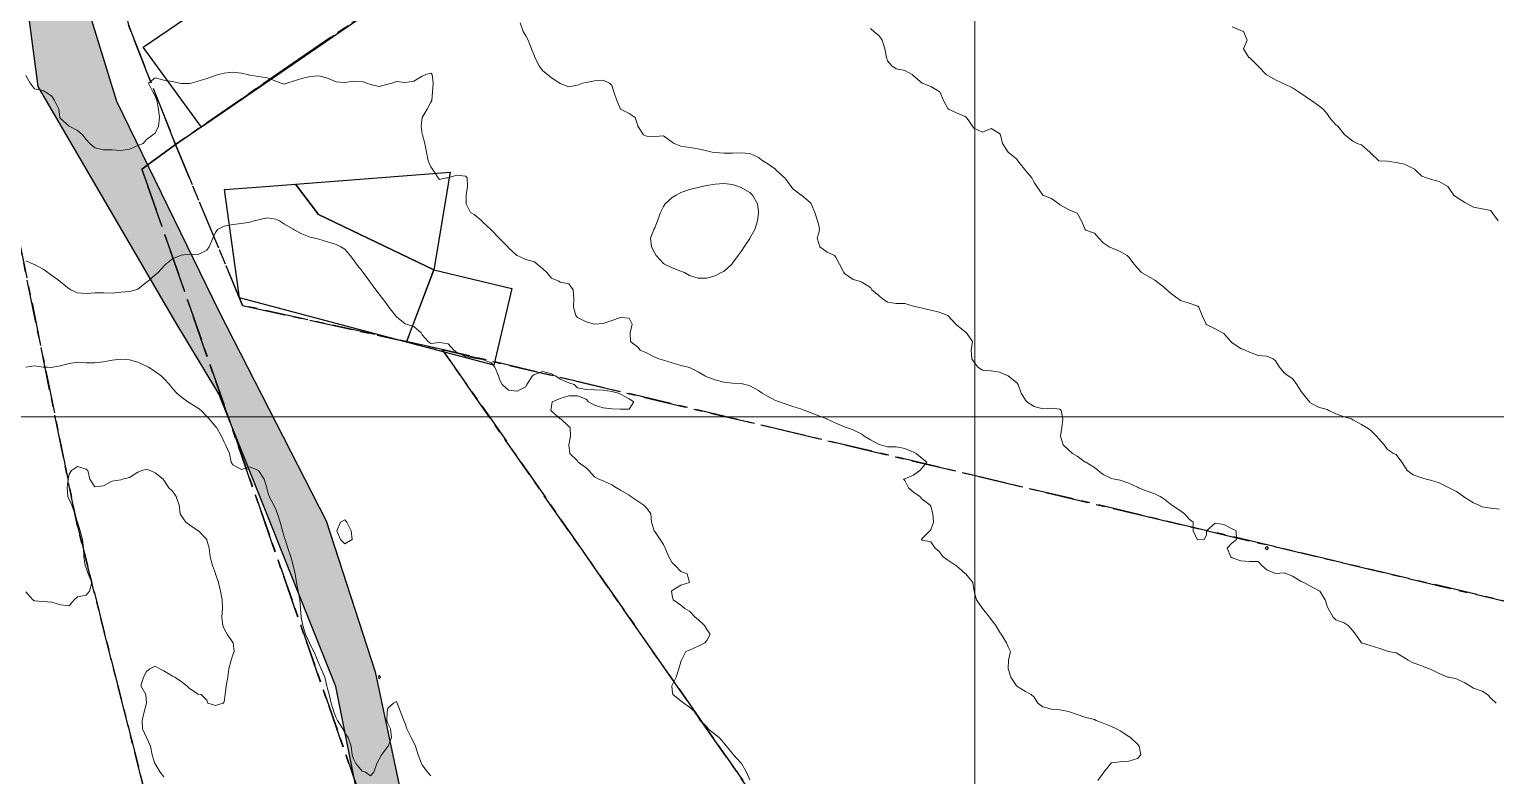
# Model space of a CAD drawing. Header units: centimetres. Extents: x 0 to 642158, y -847 to 649707.
# Drawn here: x 616811.9 to 616897, y 621566.5 to 621609.9 of the extents above; entities that cross this region are included whole.
import ezdxf

# ---------------------------------------------------------------- set-up
doc = ezdxf.new("R2010")
doc.units = ezdxf.units.CM
doc.header["$MEASUREMENT"] = 0
doc.linetypes.add('CENTERX2', pattern=[4, 2.5, -0.5, 0.5, -0.5])
doc.layers.add('MEV_grille', color=254, linetype='Continuous', lineweight=9)
doc.layers.add('WAL_topographie 0.5', color=253, linetype='Continuous', lineweight=20)
doc.layers.add('MEV_schema paysager_Ha', color=7, linetype='Continuous', lineweight=25, transparency=0.13)
doc.layers.add('SPW_batiments', color=7, linetype='Continuous')
doc.layers.add('SPW_parcellaire cadastral', color=7, linetype='CENTERX2', lineweight=25, true_color=0xff0542)

# ---------------------------------------------------------------- blocks, each defined once
blk = doc.blocks.new('*U114')
at = {"layer": 'MEV_grille', "transparency": 33554687}
blk.add_lwpolyline([(-1338.461, 0), (1338.461, 0)], dxfattribs=at)
blk = doc.blocks.new('*U115')
at = {"layer": 'MEV_grille', "color": 0, "linetype": 'ByBlock', "lineweight": -2, "transparency": 16777216}
blk.add_blockref('*U114', (0, -800), dxfattribs=at)
blk = doc.blocks.new('*U112')
at = {"layer": 'MEV_grille', "transparency": 33554687}
blk.add_lwpolyline([(0, 1825.476), (0, -1825.476)], dxfattribs=at)
blk = doc.blocks.new('*U113')
at = {"layer": 'MEV_grille', "color": 0, "linetype": 'ByBlock', "lineweight": -2, "transparency": 16777216}
blk.add_blockref('*U112', (1500, 0), dxfattribs=at)

msp = doc.modelspace()

# ---------------------------------------------------------------- hatches: boundary and pattern name
at = {"layer": 'MEV_schema paysager_Ha', "true_color": 0xffffff, "transparency": 33554687}
h = msp.add_hatch(color=7, dxfattribs=at)
h.dxf.hatch_style = 1
h.paths.add_polyline_path([(617076.957, 620775.289), (617077.201, 620777.105), (617077.126, 620779.957), (617075.099, 620784.986), (617072.172, 620790.466), (617067.368, 620798.797), (617064.065, 620804.577), (617056.243, 620818.296), (617050.046, 620830.95), (617047.611, 620836.834), (617045.379, 620844.037), (617042.362, 620852.742), (617037.909, 620861.649), (617028.342, 620880.123), (617020.095, 620896.123), (617010.198, 620916.411), (617002.446, 620933.73), (616993.044, 620956.493), (616983.642, 620978.596), (616973.25, 621002.678), (616968.962, 621012.244), (616965.663, 621021.976), (616955.436, 621040.45), (616945.21, 621059.419), (616940.921, 621068.986), (616935.478, 621077.398), (616927.231, 621088.119), (616919.756, 621098.032), (616908.594, 621115.419), (616899.05, 621136.883), (616888.424, 621173.846), (616877.62, 621211.722), (616864.401, 621250.858), (616862.596, 621274.031), (616860.047, 621301.222), (616858.914, 621326.713), (616859.197, 621346.539), (616860.896, 621376.279), (616861.463, 621404.886), (616860.613, 621429.244), (616859.48, 621444.822), (616854.948, 621465.215), (616849, 621490.706), (616837.671, 621532.058), (616829.74, 621571.711), (616822.943, 621588.705), (616820.394, 621592.954), (616812.463, 621606.549), (616808.781, 621634.306), (616806.798, 621652.15), (616807.931, 621670.56), (616809.064, 621685.289), (616812.18, 621684.156), (616809.914, 621652.433), (616812.18, 621634.873), (616813.879, 621615.896), (616816.995, 621605.7), (616822.943, 621593.52), (616829.174, 621581.341), (616832.006, 621572.561), (616837.954, 621544.521), (616851.266, 621492.689), (616857.498, 621468.614), (616860.896, 621451.903), (616862.879, 621435.758), (616864.295, 621409.984), (616863.729, 621378.545), (616862.029, 621341.724), (616862.313, 621319.632), (616865.428, 621273.181), (616866.561, 621255.621), (616870.995, 621241.549), (616880.863, 621212.431), (616888.067, 621186.88), (616893.901, 621167.537), (616903.21, 621136.7), (616913.794, 621113.645), (616922.701, 621099.354), (616933.688, 621085.113), (616938.674, 621078.225), (616946.15, 621064.154), (616956.913, 621043.761), (616966.26, 621026.766), (616969.942, 621016.853), (616981.555, 620991.079), (616995.15, 620956.807), (617005.346, 620932.732), (617016.676, 620908.941), (617026.306, 620890.247), (617038.202, 620866.455), (617044.999, 620853.993), (617049.248, 620839.831), (617054.346, 620826.519), (617065.959, 620806.409), (617077.565, 620785.227), (617080.472, 620780.563), (617081.622, 620779.211), (617083.041, 620778.332)])

# ---------------------------------------------------------------- linework, layer by layer
for points in [[(616812.18, 621684.156), (616809.914, 621652.433), (616812.18, 621634.873), (616813.879, 621615.896), (616816.995, 621605.7), (616822.943, 621593.52), (616829.174, 621581.341), (616832.006, 621572.561), (616837.954, 621544.521), (616851.266, 621492.689), (616857.498, 621468.614), (616860.896, 621451.903), (616862.879, 621435.758), (616864.295, 621409.984), (616863.729, 621378.545), (616862.029, 621341.724), (616862.313, 621319.632), (616865.428, 621273.181), (616866.561, 621255.621), (616870.995, 621241.549), (616880.863, 621212.431), (616888.067, 621186.88), (616893.901, 621167.537), (616903.21, 621136.7)], [(616899.05, 621136.883), (616888.424, 621173.846), (616877.62, 621211.722), (616864.401, 621250.858), (616862.596, 621274.031), (616860.047, 621301.222), (616858.914, 621326.713), (616859.197, 621346.539), (616860.896, 621376.279), (616861.463, 621404.886), (616860.613, 621429.244), (616859.48, 621444.822), (616854.948, 621465.215), (616849, 621490.706), (616837.671, 621532.058), (616829.74, 621571.711), (616822.943, 621588.705), (616820.394, 621592.954), (616812.463, 621606.549), (616808.781, 621634.306), (616806.798, 621652.15), (616807.931, 621670.56)]]:
    msp.add_lwpolyline(points)
at = {"layer": 'SPW_batiments'}
for points in [[(616844.619, 621619.901), (616830.554, 621610.116), (616821.93, 621604.199), (616818.554, 621608.849), (616829.56, 621616.354), (616829.919, 621615.833), (616836.236, 621620.217), (616836.051, 621620.499), (616841.385, 621624.384), (616844.619, 621619.901)], [(616828.734, 621599.126), (616827.399, 621600.895), (616836.37, 621601.591), (616835.41, 621595.919), (616828.734, 621599.126)], [(616833.995, 621592.158), (616833.828, 621591.714), (616824.143, 621594.289), (616823.264, 621600.574), (616825.378, 621600.739), (616827.399, 621600.895), (616828.734, 621599.126), (616835.41, 621595.919), (616833.995, 621592.158)], [(616839.95, 621594.837), (616838.891, 621590.369), (616833.828, 621591.714), (616835.41, 621595.919), (616839.95, 621594.837)]]:
    msp.add_lwpolyline(points, dxfattribs=at)
at = {"layer": 'SPW_parcellaire cadastral'}
for points in [[(616813.337, 621662.073), (616812.59, 621654.427), (616814.317, 621640.496), (616815.549, 621629.576), (616815.219, 621621.863), (616817.737, 621610.031), (616820.422, 621603.181), (616818.479, 621601.761), (616835.423, 621553.076), (616858.606, 621468.447), (616864.432, 621434.347)], [(616844.699, 621459.573), (616843.298, 621468.926), (616833.773, 621511.471), (616823.574, 621546.086), (616814.723, 621581.103), (616811.303, 621597.892), (616810.056, 621604.167), (616806.875, 621626.605), (616806.654, 621627.888), (616806.145, 621631.413), (616805.682, 621637.737), (616805.285, 621643.138)], [(616822.494, 621626.489), (616824.036, 621624.252), (616829.854, 621615.813), (616832.723, 621611.65), (616827.561, 621608.127), (616820.422, 621603.181), (616817.737, 621610.031), (616815.219, 621621.863), (616821.103, 621625.638), (616822.494, 621626.489)], [(616934.855, 621567.822), (616876.41, 621581.683), (616835.91, 621591.288), (616824.323, 621593.845), (616820.422, 621603.181), (616827.561, 621608.127), (616832.723, 621611.65), (616844.553, 621619.88)], [(616854.687, 621564.33), (616835.423, 621553.076), (616818.479, 621601.761), (616820.422, 621603.181), (616824.323, 621593.845), (616835.91, 621591.288), (616854.687, 621564.33)], [(616785.223, 621579.926), (616802.451, 621591.795), (616809.313, 621596.521), (616811.303, 621597.892), (616814.723, 621581.103), (616823.574, 621546.086), (616774.889, 621512.583), (616746.651, 621552.566), (616785.223, 621579.926)], [(616944.019, 621346.288), (616891.176, 621232.847), (616887.191, 621245.822), (616886.641, 621247.973), (616862.665, 621331.766), (616865.321, 621397.898), (616864.432, 621434.347), (616858.606, 621468.447), (616903.186, 621496.996), (616854.687, 621564.33), (616835.91, 621591.288), (616876.41, 621581.683), (616934.855, 621567.822)]]:
    msp.add_lwpolyline(points, dxfattribs=at)
at = {"layer": 'WAL_topographie 0.5'}
for points in [[(616840.433, 621610.25), (616840.596, 621609.75), (616840.75, 621609.5), (616840.899, 621609.25), (616841.077, 621608.75), (616841.25, 621608.318), (616841.285, 621608.25), (616841.531, 621607.75), (616841.75, 621607.477), (616842.018, 621607.25), (616842.25, 621607.069), (616842.729, 621606.75), (616842.75, 621606.737), (616843.25, 621606.534), (616843.75, 621606.639), (616844.054, 621606.75), (616844.25, 621606.797), (616844.75, 621606.882), (616845.25, 621606.917), (616845.618, 621606.75), (616845.75, 621606.611), (616845.871, 621606.25), (616846.032, 621605.75), (616846.25, 621605.25), (616846.25, 621605.25), (616846.75, 621604.995), (616847.096, 621604.75), (616847.25, 621604.288), (616847.259, 621604.25), (616847.576, 621603.75), (616847.75, 621603.67), (616848.25, 621603.647), (616848.75, 621603.686), (616849.25, 621603.333), (616849.358, 621603.25), (616849.75, 621603.096), (616850.25, 621603.012), (616850.75, 621602.941), (616851.25, 621602.821), (616851.562, 621602.75), (616851.75, 621602.727), (616852.25, 621602.69), (616852.75, 621602.681), (616853.25, 621602.708), (616853.75, 621602.672), (616854.25, 621602.441), (616854.518, 621602.25), (616854.75, 621602.114), (616855.244, 621601.75), (616855.25, 621601.745), (616855.75, 621601.28), (616855.779, 621601.25), (616856.158, 621600.75), (616856.25, 621600.623), (616856.74, 621600.25), (616856.75, 621600.242), (616857.25, 621599.812), (616857.307, 621599.75), (616857.517, 621599.25), (616857.689, 621598.75), (616857.75, 621598.5), (616857.802, 621598.25), (616857.75, 621598.058), (616857.67, 621597.75), (616857.75, 621597.442), (616857.82, 621597.25), (616858.25, 621596.934), (616858.659, 621596.75), (616858.75, 621596.65), (616858.955, 621596.25), (616859.201, 621595.75), (616859.25, 621595.701), (616859.75, 621595.35), (616860.125, 621595.25), (616860.25, 621595.203), (616860.75, 621594.885), (616860.84, 621594.75), (616861.25, 621594.394), (616861.431, 621594.25), (616861.75, 621594.029), (616862.25, 621593.963), (616862.75, 621593.947), (616863.25, 621593.794), (616863.5, 621593.75), (616863.75, 621593.687), (616864.25, 621593.579), (616864.75, 621593.448), (616865.25, 621593.25), (616865.25, 621593.25), (616865.703, 621592.75), (616865.75, 621592.718), (616866.25, 621592.317), (616866.331, 621592.25), (616866.669, 621591.75), (616866.599, 621591.25), (616866.632, 621590.75), (616866.75, 621590.569), (616866.975, 621590.25), (616867.25, 621590.081), (616867.75, 621590.05), (616868.25, 621589.974), (616868.75, 621589.75), (616868.75, 621589.75), (616869.25, 621589.345), (616869.32, 621589.25), (616869.494, 621588.75), (616869.75, 621588.342), (616869.826, 621588.25), (616870.25, 621587.975), (616870.75, 621587.839), (616871.25, 621587.88), (616871.75, 621587.818), (616871.825, 621587.75), (616871.921, 621587.25), (616871.865, 621586.75), (616871.773, 621586.25), (616871.929, 621585.75), (616872.25, 621585.45), (616872.481, 621585.25), (616872.75, 621585.098), (616873.221, 621584.75), (616873.25, 621584.735), (616873.75, 621584.429), (616873.971, 621584.25), (616874.25, 621584.036), (616874.75, 621583.787), (616874.917, 621583.75), (616875.25, 621583.701), (616875.75, 621583.526), (616876.25, 621583.283), (616876.316, 621583.25), (616876.75, 621583.083), (616877.25, 621582.906), (616877.568, 621582.75), (616877.75, 621582.629), (616878.24, 621582.25), (616878.25, 621582.244), (616878.75, 621581.921), (616878.985, 621581.75), (616879.25, 621581.436), (616879.479, 621581.25), (616879.484, 621580.75), (616879.708, 621580.25), (616879.75, 621580.231), (616880.125, 621580.25), (616880.25, 621580.5), (616880.259, 621580.75), (616880.75, 621581.201), (616881.25, 621581.119), (616881.75, 621580.875), (616881.971, 621580.75), (616881.993, 621580.25), (616881.75, 621580.061), (616881.452, 621579.75), (616881.661, 621579.25), (616881.75, 621579.191), (616882.25, 621579.007), (616882.75, 621578.965), (616883.25, 621578.983), (616883.469, 621578.75), (616883.75, 621578.495), (616884.25, 621578.275), (616884.75, 621578.31), (616884.917, 621578.25), (616885.25, 621578.118), (616885.75, 621577.816), (616885.906, 621577.75), (616886.25, 621577.56), (616886.75, 621577.29), (616886.824, 621577.25), (616887.13, 621576.75), (616887.25, 621576.375), (616887.306, 621576.25), (616887.594, 621575.75), (616887.75, 621575.594), (616888.25, 621575.417), (616888.464, 621575.25), (616888.75, 621574.942), (616888.897, 621574.75), (616889.25, 621574.25), (616889.25, 621574.25), (616889.75, 621574.091), (616890.25, 621573.933), (616890.75, 621573.776), (616890.821, 621573.75), (616891.25, 621573.667), (616891.75, 621573.382), (616891.955, 621573.25), (616892.25, 621573.095), (616892.75, 621572.912), (616893.179, 621572.75), (616893.25, 621572.721), (616893.75, 621572.471), (616894.25, 621572.264), (616894.312, 621572.25), (616894.75, 621572.165), (616895.25, 621571.931), (616895.533, 621571.75), (616895.75, 621571.625), (616896.25, 621571.438), (616896.55, 621571.25), (616896.75, 621571.042), (616897.054, 621570.75)], [(616860.75, 621609.934), (616860.95, 621609.75), (616861.25, 621609.494), (616861.429, 621609.25), (616861.596, 621608.75), (616861.681, 621608.25), (616861.75, 621608.05), (616861.99, 621607.75), (616862.25, 621607.574), (616862.75, 621607.491), (616863.183, 621607.25), (616863.25, 621607.173), (616863.75, 621606.75), (616863.75, 621606.75), (616864.25, 621606.555), (616864.75, 621606.263), (616864.772, 621606.25), (616864.993, 621605.75), (616865.25, 621605.275), (616865.278, 621605.25), (616865.75, 621605.032), (616866.25, 621604.817), (616866.321, 621604.75), (616866.667, 621604.25), (616866.75, 621604.132), (616867.25, 621603.897), (616867.75, 621604.125), (616868.25, 621603.821), (616868.294, 621603.75), (616868.421, 621603.25), (616868.75, 621602.75), (616868.75, 621602.75), (616869.25, 621602.329), (616869.31, 621602.25), (616869.687, 621601.75), (616869.75, 621601.687), (616870.125, 621601.25), (616870.25, 621600.981), (616870.4, 621600.75), (616870.75, 621600.25), (616870.75, 621600.25), (616871.25, 621600.062), (616871.685, 621599.75), (616871.75, 621599.678), (616872.25, 621599.417), (616872.639, 621599.25), (616872.75, 621599.194), (616873.008, 621598.75), (616873.21, 621598.25), (616873.25, 621598.223), (616873.75, 621598.05), (616874.015, 621597.75), (616874.25, 621597.483), (616874.6, 621597.25), (616874.75, 621597.186), (616875.25, 621596.978), (616875.654, 621596.75), (616875.75, 621596.641), (616876.06, 621596.25), (616876.25, 621596.011), (616876.49, 621595.75), (616876.75, 621595.602), (616877.25, 621595.321), (616877.339, 621595.25), (616877.75, 621594.921), (616877.944, 621594.75), (616878.25, 621594.493), (616878.583, 621594.25), (616878.75, 621594.138), (616879.25, 621593.982), (616879.75, 621593.792), (616879.804, 621593.75), (616880, 621593.25), (616880.226, 621592.75), (616880.25, 621592.734), (616880.75, 621592.482), (616881.183, 621592.25), (616881.25, 621592.206), (616881.67, 621591.75), (616881.75, 621591.67), (616882.25, 621591.35), (616882.5, 621591.25), (616882.75, 621591.139), (616883.25, 621590.946), (616883.75, 621590.903), (616884.117, 621590.75), (616884.25, 621590.632), (616884.482, 621590.25), (616884.75, 621589.924), (616885, 621589.75), (616885.25, 621589.596), (616885.5, 621589.25), (616885.75, 621588.841), (616885.821, 621588.75), (616886.222, 621588.25), (616886.25, 621588.212), (616886.75, 621587.946), (616887.25, 621587.803), (616887.35, 621587.75), (616887.75, 621587.55), (616888.25, 621587.369), (616888.667, 621587.25), (616888.75, 621587.2), (616889.25, 621586.932), (616889.536, 621586.75), (616889.75, 621586.625), (616890.125, 621586.25), (616890.25, 621586.1), (616890.554, 621585.75), (616890.75, 621585.485), (616891.113, 621585.25), (616891.25, 621585.182), (616891.589, 621584.75), (616891.75, 621584.513), (616891.906, 621584.25), (616892.25, 621584), (616892.75, 621583.829), (616893, 621583.75), (616893.25, 621583.703), (616893.75, 621583.55), (616894.25, 621583.294), (616894.333, 621583.25), (616894.75, 621583.037), (616895.172, 621582.75), (616895.25, 621582.692), (616895.75, 621582.387), (616896.055, 621582.25), (616896.25, 621582.15), (616896.75, 621582.074), (616897.25, 621582.009)], [(616881.75, 621610.02), (616882.25, 621609.817), (616882.408, 621609.75), (616882.604, 621609.25), (616882.402, 621608.75), (616882.712, 621608.25), (616882.75, 621608.233), (616883.233, 621607.75), (616883.25, 621607.736), (616883.724, 621607.25), (616883.75, 621607.226), (616884.25, 621606.947), (616884.667, 621606.75), (616884.75, 621606.717), (616885.25, 621606.488), (616885.589, 621606.25), (616885.75, 621606.154), (616886.25, 621605.808), (616886.35, 621605.75), (616886.75, 621605.464), (616887.028, 621605.25), (616887.25, 621604.964), (616887.395, 621604.75), (616887.75, 621604.327), (616887.875, 621604.25), (616888.25, 621603.788), (616888.281, 621603.75), (616888.75, 621603.375), (616889, 621603.25), (616889.25, 621603.174), (616889.733, 621602.75), (616889.75, 621602.721), (616890.25, 621602.25), (616890.25, 621602.25), (616890.75, 621602.215), (616891.25, 621602.153), (616891.75, 621602.047), (616892.25, 621601.797), (616892.318, 621601.75), (616892.75, 621601.354), (616893.028, 621601.25), (616893.25, 621601.17), (616893.75, 621601.036), (616894.25, 621600.75), (616894.25, 621600.75), (616894.598, 621600.25), (616894.75, 621600.137), (616895.25, 621599.828), (616895.406, 621599.75), (616895.75, 621599.546), (616896.25, 621599.46), (616896.75, 621599.365), (616896.833, 621599.25), (616897.173, 621598.75)], [(616811.75, 621607.194), (616812, 621606.75), (616812.25, 621606.417), (616812.75, 621606.318), (616812.875, 621606.25), (616813.25, 621606), (616813.4, 621605.75), (616813.663, 621605.25), (616813.726, 621604.75), (616813.75, 621604.694), (616814.25, 621604.25), (616814.25, 621604.25), (616814.75, 621604), (616815.023, 621603.75), (616815.25, 621603.472), (616815.45, 621603.25), (616815.75, 621603), (616816.25, 621602.875), (616816.75, 621602.883), (616817.25, 621602.85), (616817.75, 621602.917), (616818.25, 621603.125), (616818.55, 621603.25), (616818.75, 621603.472), (616819.107, 621603.75), (616819.25, 621603.841), (616819.438, 621604.25), (616819.5, 621604.75), (616819.437, 621605.25), (616819.336, 621605.75), (616819.25, 621606), (616819.111, 621606.25), (616818.87, 621606.75), (616819.25, 621607.067), (616819.75, 621606.922), (616820.25, 621606.854), (616820.662, 621606.75), (616820.75, 621606.724), (616821.25, 621606.724), (616821.333, 621606.75), (616821.75, 621606.871), (616822.25, 621607.025), (616822.75, 621607.197), (616822.917, 621607.25), (616823.25, 621607.338), (616823.75, 621607.381), (616824.25, 621607.324), (616824.583, 621607.25), (616824.75, 621607.213), (616825.25, 621607.13), (616825.75, 621607.061), (616826.25, 621606.872), (616826.563, 621606.75), (616826.75, 621606.699), (616826.88, 621606.75), (616827.25, 621606.868), (616827.75, 621607.023), (616828.25, 621607.131), (616828.75, 621607.172), (616829.25, 621607.035), (616829.75, 621606.823), (616830.25, 621606.786), (616830.75, 621606.86), (616831.25, 621606.85), (616831.53, 621606.75), (616831.75, 621606.667), (616832.25, 621606.558), (616832.75, 621606.692), (616832.975, 621606.75), (616833.25, 621606.85), (616833.75, 621606.794), (616834.25, 621606.858), (616834.75, 621607.167), (616834.95, 621607.25), (616835.25, 621607.333), (616835.329, 621607.25), (616835.386, 621606.75), (616835.342, 621606.25), (616835.297, 621605.75), (616835.25, 621605.654), (616835.036, 621605.25), (616834.75, 621604.75), (616834.75, 621604.75), (616834.674, 621604.25), (616834.75, 621603.796), (616834.757, 621603.75), (616834.902, 621603.25), (616834.993, 621602.75), (616835.088, 621602.25), (616835.25, 621601.895), (616835.346, 621601.75), (616835.676, 621601.25), (616835.75, 621601.15), (616836.15, 621601.25), (616836.25, 621601.258), (616836.75, 621601.404), (616837.25, 621601.345), (616837.355, 621601.25), (616837.375, 621600.75), (616837.301, 621600.25), (616837.297, 621599.75), (616837.547, 621599.25), (616837.75, 621599.132), (616838.197, 621598.75), (616838.25, 621598.705), (616838.731, 621598.25), (616838.75, 621598.233), (616839.218, 621597.75), (616839.25, 621597.721), (616839.708, 621597.25), (616839.75, 621597.194), (616840.24, 621596.75), (616840.25, 621596.735), (616840.75, 621596.513), (616841.25, 621596.37), (616841.421, 621596.25), (616841.75, 621595.966), (616841.966, 621595.75), (616842.25, 621595.437), (616842.667, 621595.25), (616842.75, 621595.204), (616843.25, 621595.102), (616843.494, 621594.75), (616843.548, 621594.25), (616843.527, 621593.75), (616843.655, 621593.25), (616843.75, 621593.15), (616844.25, 621592.888), (616844.75, 621592.75), (616845.25, 621592.788), (616845.75, 621592.962), (616846.25, 621593.146), (616846.75, 621593.1), (616846.925, 621592.75), (616846.81, 621592.25), (616846.833, 621591.75), (616847.25, 621591.417), (616847.393, 621591.25), (616847.75, 621591.088), (616848.25, 621590.848), (616848.482, 621590.75), (616848.75, 621590.669), (616849.25, 621590.506), (616849.75, 621590.36), (616850.175, 621590.25), (616850.25, 621590.235), (616850.75, 621589.994), (616851.152, 621589.75), (616851.25, 621589.699), (616851.75, 621589.516), (616852.25, 621589.396), (616852.75, 621589.339), (616853.25, 621589.302), (616853.475, 621589.25), (616853.75, 621589.17), (616854.25, 621588.912), (616854.478, 621588.75), (616854.75, 621588.592), (616855.25, 621588.333), (616855.468, 621588.25), (616855.75, 621588.156), (616856.25, 621587.982), (616856.75, 621587.815), (616856.942, 621587.75), (616857.25, 621587.618), (616857.75, 621587.436), (616858.213, 621587.25), (616858.25, 621587.238), (616858.75, 621587.017), (616859.25, 621586.798), (616859.371, 621586.75), (616859.75, 621586.629), (616860.25, 621586.364), (616860.398, 621586.25), (616860.75, 621586.04), (616861.25, 621585.777), (616861.344, 621585.75), (616861.75, 621585.634), (616862.25, 621585.632), (616862.75, 621585.545), (616863.25, 621585.325), (616863.402, 621585.25), (616863.75, 621584.955), (616864.026, 621584.75), (616863.75, 621584.421), (616863.615, 621584.25), (616863.25, 621583.986), (616862.75, 621583.77), (616862.667, 621583.75), (616862.75, 621583.675), (616862.968, 621583.25), (616863.25, 621582.994), (616863.612, 621582.75), (616863.75, 621582.602), (616864.225, 621582.25), (616864.25, 621582.179), (616864.365, 621581.75), (616864.417, 621581.25), (616864.25, 621580.812), (616864.194, 621580.75), (616863.75, 621580.306), (616863.712, 621580.25), (616863.75, 621580.219), (616864.25, 621580.125), (616864.515, 621579.75), (616864.75, 621579.559), (616864.967, 621579.25), (616865.25, 621579.057), (616865.7, 621578.75), (616865.75, 621578.717), (616866.25, 621578.276), (616866.286, 621578.25), (616866.694, 621577.75), (616866.75, 621577.375), (616866.771, 621577.25), (616866.905, 621576.75), (616867.25, 621576.25), (616867.25, 621576.25), (616867.669, 621575.75), (616867.75, 621575.611), (616868.021, 621575.25), (616868.25, 621574.883), (616868.337, 621574.75), (616868.65, 621574.25), (616868.75, 621574.028), (616868.889, 621573.75), (616868.77, 621573.25), (616868.75, 621572.75), (616868.899, 621572.25), (616869.236, 621571.75), (616869.25, 621571.736), (616869.75, 621571.425), (616870.083, 621571.25), (616870.25, 621571.091), (616870.464, 621570.75), (616870.75, 621570.542), (616871.25, 621570.399), (616871.75, 621570.352), (616872.25, 621570.267), (616872.296, 621570.25), (616872.75, 621570.094), (616873.25, 621569.922), (616873.75, 621569.79), (616873.85, 621569.75), (616874.25, 621569.59), (616874.75, 621569.385), (616875.033, 621569.25), (616875.25, 621569.141), (616875.75, 621568.813), (616875.84, 621568.75), (616876.25, 621568.36), (616876.355, 621568.25), (616876.45, 621567.75), (616876.25, 621567.542), (616875.75, 621567.389), (616875.25, 621567.345), (616874.75, 621567.285), (616874.697, 621567.25), (616874.3, 621566.75), (616874.25, 621566.679), (616873.95, 621566.25)], [(616852.087, 621595.75), (616851.75, 621595.571), (616851.25, 621595.427), (616850.75, 621595.424), (616850.25, 621595.588), (616849.964, 621595.75), (616849.75, 621595.843), (616849.25, 621596.028), (616848.8, 621596.25), (616848.75, 621596.288), (616848.32, 621596.75), (616848.25, 621596.871), (616848.048, 621597.25), (616847.992, 621597.75), (616848.18, 621598.25), (616848.25, 621598.351), (616848.405, 621598.75), (616848.567, 621599.25), (616848.75, 621599.592), (616848.837, 621599.75), (616849.25, 621600.119), (616849.482, 621600.25), (616849.75, 621600.399), (616850.25, 621600.575), (616850.75, 621600.7), (616850.972, 621600.75), (616851.25, 621600.813), (616851.75, 621600.895), (616852.25, 621600.923), (616852.75, 621600.861), (616853.099, 621600.75), (616853.25, 621600.691), (616853.75, 621600.395), (616853.905, 621600.25), (616854.193, 621599.75), (616854.25, 621599.307), (616854.257, 621599.25), (616854.25, 621599.199), (616854.194, 621598.75), (616854.038, 621598.25), (616853.762, 621597.75), (616853.75, 621597.731), (616853.422, 621597.25), (616853.25, 621596.981), (616853.074, 621596.75), (616852.75, 621596.294), (616852.702, 621596.25), (616852.25, 621595.823), (616852.087, 621595.75)], [(616811.75, 621596.439), (616812.183, 621596.25), (616812.25, 621596.222), (616812.75, 621595.941), (616813.011, 621595.75), (616813.25, 621595.576), (616813.72, 621595.25), (616813.75, 621595.223), (616814.25, 621594.805), (616814.353, 621594.75), (616814.75, 621594.572), (616815.25, 621594.531), (616815.75, 621594.571), (616816.25, 621594.571), (616816.75, 621594.563), (616817.25, 621594.607), (616817.75, 621594.65), (616818.13, 621594.75), (616818.25, 621594.795), (616818.75, 621595.189), (616818.835, 621595.25), (616819.25, 621595.625), (616819.421, 621595.75), (616819.75, 621596.118), (616819.865, 621596.25), (616820.25, 621596.55), (616820.726, 621596.75), (616820.75, 621596.758), (616821.25, 621596.818), (616821.75, 621596.808), (616822.25, 621597.044), (616822.38, 621597.25), (616822.586, 621597.75), (616822.75, 621598.089), (616822.872, 621598.25), (616823.25, 621598.453), (616823.75, 621598.535), (616824.25, 621598.596), (616824.75, 621598.677), (616825, 621598.75), (616825.25, 621598.819), (616825.75, 621598.935), (616826.25, 621598.86), (616826.455, 621598.75), (616826.75, 621598.564), (616827.25, 621598.265), (616827.279, 621598.25), (616827.75, 621598), (616828.25, 621597.813), (616828.5, 621597.75), (616828.75, 621597.689), (616829.25, 621597.529), (616829.75, 621597.379), (616830.015, 621597.25), (616830.25, 621597.102), (616830.556, 621596.75), (616830.75, 621596.5), (616830.938, 621596.25), (616831.25, 621595.833), (616831.313, 621595.75), (616831.687, 621595.25), (616831.75, 621595.167), (616832.062, 621594.75), (616832.25, 621594.5), (616832.438, 621594.25), (616832.75, 621593.833), (616832.811, 621593.75), (616833.187, 621593.25), (616833.25, 621593.173), (616833.75, 621592.779), (616833.841, 621592.75), (616834.25, 621592.625), (616834.685, 621592.25), (616834.75, 621592.145), (616835.091, 621591.75), (616835.25, 621591.633), (616835.75, 621591.689), (616836.25, 621591.607), (616836.576, 621591.25), (616836.75, 621591.102), (616837.25, 621590.873), (616837.75, 621590.777), (616837.972, 621590.75), (616838.25, 621590.71), (616838.75, 621590.514), (616838.951, 621590.25), (616839.162, 621589.75), (616839.25, 621589.5), (616839.377, 621589.25), (616839.75, 621588.93), (616840.25, 621588.863), (616840.75, 621589.118), (616840.819, 621589.25), (616841.147, 621589.75), (616841.25, 621589.843), (616841.75, 621590.017), (616842.25, 621589.876), (616842.487, 621589.75), (616842.75, 621589.568), (616843.25, 621589.346), (616843.566, 621589.25), (616843.75, 621589.054), (616844.25, 621588.954), (616844.75, 621588.951), (616845.25, 621588.925), (616845.75, 621588.84), (616846.132, 621588.75), (616846.25, 621588.698), (616846.75, 621588.425), (616847.031, 621588.25), (616846.75, 621587.821), (616846.25, 621587.817), (616845.75, 621587.845), (616845.25, 621587.904), (616844.75, 621588.056), (616844.398, 621588.25), (616844.25, 621588.407), (616843.75, 621588.603), (616843.25, 621588.602), (616842.75, 621588.443), (616842.283, 621588.25), (616842.25, 621588), (616842.212, 621587.75), (616842.25, 621587.713), (616842.75, 621587.268), (616842.781, 621587.25), (616843.25, 621586.809), (616843.327, 621586.75), (616843.355, 621586.25), (616843.25, 621585.75), (616843.313, 621585.25), (616843.75, 621584.813), (616843.794, 621584.75), (616844.25, 621584.411), (616844.411, 621584.25), (616844.75, 621583.9), (616845, 621583.75), (616845.25, 621583.65), (616845.75, 621583.425), (616846.019, 621583.25), (616846.25, 621583.117), (616846.75, 621582.823), (616846.85, 621582.75), (616847.25, 621582.477), (616847.595, 621582.25), (616847.75, 621582.095), (616848.013, 621581.75), (616848.043, 621581.25), (616848.2, 621580.75), (616848.25, 621580.719), (616848.55, 621580.25), (616848.75, 621579.956), (616848.835, 621579.75), (616849.057, 621579.25), (616849.25, 621578.896), (616849.417, 621578.75), (616849.75, 621578.4), (616850.125, 621578.25), (616850.25, 621577.75), (616850.25, 621577.75), (616850.25, 621577.75), (616849.75, 621577.591), (616849.25, 621577.292), (616849.2, 621577.25), (616849.25, 621577), (616849.298, 621576.75), (616849.75, 621576.433), (616849.989, 621576.25), (616850.25, 621576.083), (616850.574, 621575.75), (616850.75, 621575.606), (616851.122, 621575.25), (616851.25, 621575.03), (616851.456, 621574.75), (616851.25, 621574.381), (616851.15, 621574.25), (616850.75, 621574.05), (616850.25, 621573.833), (616850.044, 621573.75), (616849.788, 621573.25), (616849.75, 621573.15), (616849.629, 621572.75), (616849.472, 621572.25), (616849.25, 621571.788), (616849.233, 621571.75), (616849.25, 621571.5), (616849.278, 621571.25), (616849.75, 621570.881), (616849.917, 621570.75), (616850.25, 621570.51), (616850.56, 621570.25), (616850.75, 621569.942), (616850.864, 621569.75), (616851.25, 621569.364), (616851.339, 621569.25), (616851.75, 621568.921), (616851.972, 621568.75), (616852.25, 621568.437), (616852.4, 621568.25), (616852.75, 621567.83), (616852.807, 621567.75), (616853.25, 621567.266), (616853.264, 621567.25), (616853.559, 621566.75), (616853.75, 621566.286)], [(616811.75, 621590.252), (616812.25, 621590.33), (616812.75, 621590.262), (616813, 621590.25), (616813.25, 621590.238), (616813.317, 621590.25), (616813.75, 621590.33), (616814.25, 621590.478), (616814.75, 621590.542), (616815.25, 621590.516), (616815.75, 621590.511), (616816.25, 621590.567), (616816.75, 621590.67), (616817.25, 621590.729), (616817.75, 621590.691), (616818.25, 621590.556), (616818.75, 621590.315), (616818.857, 621590.25), (616819.25, 621590.003), (616819.596, 621589.75), (616819.75, 621589.599), (616820.079, 621589.25), (616820.25, 621589.028), (616820.513, 621588.75), (616820.75, 621588.539), (616821.144, 621588.25), (616821.25, 621588.183), (616821.75, 621587.88), (616821.921, 621587.75), (616822.25, 621587.403), (616822.384, 621587.25), (616822.75, 621586.821), (616822.814, 621586.75), (616823.09, 621586.25), (616823.25, 621585.896), (616823.331, 621585.75), (616823.554, 621585.25), (616823.667, 621584.75), (616823.75, 621584.588), (616824.25, 621584.309), (616824.75, 621584.476), (616825.25, 621584.25), (616825.25, 621584.25), (616825.564, 621583.75), (616825.721, 621583.25), (616825.75, 621583.143), (616825.865, 621582.75), (616826.142, 621582.25), (616826.25, 621582), (616826.352, 621581.75), (616826.497, 621581.25), (616826.64, 621580.75), (616826.75, 621580.37), (616826.787, 621580.25), (616826.956, 621579.75), (616827.118, 621579.25), (616827.25, 621578.75), (616827.25, 621578.75), (616827.368, 621578.25), (616827.454, 621577.75), (616827.541, 621577.25), (616827.636, 621576.75), (616827.683, 621576.25), (616827.714, 621575.75), (616827.75, 621575.544), (616827.817, 621575.25), (616827.972, 621574.75), (616828.194, 621574.25), (616828.25, 621574.148), (616828.447, 621573.75), (616828.672, 621573.25), (616828.75, 621573.055), (616828.89, 621572.75), (616829.088, 621572.25), (616829.216, 621571.75), (616829.25, 621571.596), (616829.338, 621571.25), (616829.463, 621570.75), (616829.612, 621570.25), (616829.75, 621569.887), (616829.836, 621569.75), (616830.143, 621569.25), (616830.25, 621569.013), (616830.456, 621568.75), (616830.627, 621568.25), (616830.681, 621567.75), (616830.75, 621567.509), (616830.891, 621567.25), (616831.25, 621566.808), (616831.458, 621566.75), (616831.75, 621566.531), (616831.945, 621566.75), (616832.118, 621567.25), (616832.25, 621567.5), (616832.382, 621567.75), (616832.75, 621568.233), (616832.762, 621568.25), (616832.954, 621568.75), (616832.912, 621569.25), (616832.75, 621569.566), (616832.699, 621569.75), (616832.703, 621570.25), (616832.75, 621570.45), (616833.071, 621570.75), (616833.25, 621570.85), (616833.295, 621570.75), (616833.49, 621570.25), (616833.669, 621569.75), (616833.75, 621569.562), (616833.848, 621569.25), (616834.096, 621568.75), (616834.25, 621568.464), (616834.362, 621568.25), (616834.506, 621567.75), (616834.694, 621567.25), (616834.75, 621567.169), (616835.06, 621566.75), (616835.25, 621566.534)], [(616811.75, 621577.208), (616812.143, 621576.75), (616812.25, 621576.69), (616812.75, 621576.65), (616813.25, 621576.619), (616813.75, 621576.454), (616814.25, 621576.404), (616814.55, 621576.75), (616814.75, 621576.917), (616815.25, 621577.011), (616815.446, 621577.25), (616815.579, 621577.75), (616815.367, 621578.25), (616815.25, 621578.6), (616815.195, 621578.75), (616815.11, 621579.25), (616815.082, 621579.75), (616815.023, 621580.25), (616814.896, 621580.75), (616814.75, 621581.25), (616814.75, 621581.25), (616814.596, 621581.75), (616814.407, 621582.25), (616814.25, 621582.575), (616814.184, 621582.75), (616814.135, 621583.25), (616814.196, 621583.75), (616814.25, 621584.039), (616814.388, 621584.25), (616814.75, 621584.5), (616815.25, 621584.342), (616815.342, 621584.25), (616815.466, 621583.75), (616815.75, 621583.319), (616816.25, 621583.364), (616816.75, 621583.635), (616817.25, 621583.716), (616817.35, 621583.75), (616817.75, 621583.852), (616818.25, 621584.17), (616818.487, 621584.25), (616818.75, 621584.327), (616818.95, 621584.25), (616819.25, 621584.114), (616819.715, 621583.75), (616819.75, 621583.703), (616820.034, 621583.25), (616820.25, 621583.05), (616820.47, 621582.75), (616820.633, 621582.25), (616820.695, 621581.75), (616820.75, 621581.639), (616821.019, 621581.25), (616821.25, 621581.112), (616821.75, 621580.755), (616821.756, 621580.75), (616822.239, 621580.25), (616822.25, 621580.221), (616822.387, 621579.75), (616822.449, 621579.25), (616822.571, 621578.75), (616822.75, 621578.27), (616822.757, 621578.25), (616822.917, 621577.75), (616823.04, 621577.25), (616823.127, 621576.75), (616823.15, 621576.25), (616823.112, 621575.75), (616823.175, 621575.25), (616823.25, 621575.073), (616823.425, 621574.75), (616823.75, 621574.276), (616823.765, 621574.25), (616823.833, 621573.75), (616823.75, 621573.546), (616823.654, 621573.25), (616823.532, 621572.75), (616823.468, 621572.25), (616823.359, 621571.75), (616823.319, 621571.25), (616823.25, 621570.833), (616823.2, 621570.75), (616822.75, 621570.609), (616822.3, 621570.75), (616822.25, 621570.917), (616821.917, 621571.25), (616821.75, 621571.266), (616821.25, 621571.595), (616821.088, 621571.75), (616820.75, 621572.005), (616820.389, 621572.25), (616820.25, 621572.319), (616819.75, 621572.627), (616819.516, 621572.75), (616819.25, 621572.902), (616818.935, 621572.75), (616818.75, 621572.589), (616818.566, 621572.25), (616818.421, 621571.75), (616818.709, 621571.25), (616818.745, 621570.75), (616818.61, 621570.25), (616818.489, 621569.75), (616818.513, 621569.25), (616818.75, 621568.757), (616818.754, 621568.75), (616818.976, 621568.25), (616819.065, 621567.75), (616819.234, 621567.25), (616819.25, 621567.22), (616819.542, 621566.75), (616819.75, 621566.462)], [(616830.673, 621580.25), (616830.25, 621580), (616830.006, 621580.25), (616829.792, 621580.75), (616830, 621581.25), (616830.25, 621581.389), (616830.369, 621581.25), (616830.617, 621580.75), (616830.673, 621580.25)], [(616883.859, 621579.75), (616883.75, 621579.657), (616883.661, 621579.75), (616883.75, 621579.843), (616883.859, 621579.75)], [(616832.319, 621572.25), (616832.25, 621572.17), (616832.212, 621572.25), (616832.25, 621572.375), (616832.319, 621572.25)]]:
    msp.add_lwpolyline(points, dxfattribs=at)

# ---------------------------------------------------------------- block references
at = {"layer": 'MEV_grille', "transparency": 33554687}
for name, p in [('*U113', (615366.814, 620593.644)), ('*U115', (616669.481, 622387.381))]:
    msp.add_blockref(name, p, dxfattribs=at)

doc.saveas('drawing.dxf')
